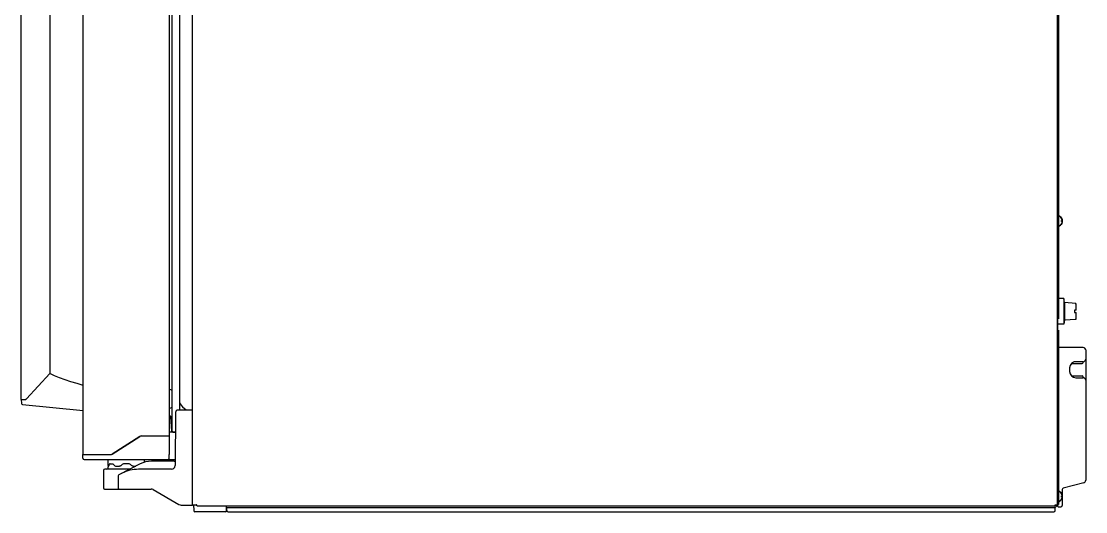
# Model space of a CAD drawing. Header units: millimetres. Extents: x 13025 to 18152, y 3757 to 7714.
# Drawn here: x 14476 to 15337, y 5611 to 6009 of the extents above; entities that cross this region are included whole.
import ezdxf

# ---------------------------------------------------------------- set-up
doc = ezdxf.new("R2010")
doc.units = ezdxf.units.MM
doc.header["$LTSCALE"] = 346.5
doc.layers.get('0').update_dxf_attribs({"linetype": 'CONTINUOUS'})
doc.layers.add('1', color=7, linetype='CONTINUOUS', true_color=0xffffff)
doc.layers.add('GEOM', color=7, linetype='CONTINUOUS')

msp = doc.modelspace()

# ---------------------------------------------------------------- linework, layer by layer
at = {"color": 7, "linetype": 'Continuous'}
for p, q in [((14613.96, 5616.8), (14613.96, 6541.4)), ((14595.56, 5672.8), (14595.56, 6523.8)), ((15318.96, 5784.03), (15314.76, 5784.03)), ((15318.96, 5784.03), (15318.96, 5763.37)), ((15319.52, 5780.85), (15318.96, 5784.03)), ((15328.82, 5780.2), (15319.52, 5780.85)), ((15319.52, 5780.85), (15319.52, 5766.55)), ((15328.82, 5780.2), (15328.82, 5774.7)), ((15329.15, 5774.7), (15327.65, 5774.7)), ((15327.65, 5772.7), (15329.15, 5772.7)), ((15328.82, 5772.7), (15328.82, 5767.2)), ((15318.96, 5763.37), (15314.76, 5763.37)), ((15319.52, 5766.55), (15318.96, 5763.37)), ((15328.82, 5767.2), (15319.52, 5766.55)), ((15334.76, 5744.45), (15314.76, 5744.45)), ((15336.76, 5742.45), (15336.76, 5734.95)), ((15323.76, 5727.95), (15323.76, 5724.95)), ((15324.86, 5731.08), (15325.25, 5731.37)), ((15325.25, 5731.37), (15325.64, 5731.45)), ((15325.64, 5731.45), (15333.76, 5731.45)), ((15334.76, 5732.95), (15328.76, 5732.95)), ((15334.74, 5732.28), (15334.82, 5732.53)), ((15334.82, 5732.53), (15335.07, 5732.86)), ((15335.07, 5732.86), (15335.41, 5733.06)), ((15325.25, 5721.53), (15324.86, 5721.82)), ((15325.64, 5721.45), (15325.25, 5721.53)), ((15325.64, 5721.45), (15333.76, 5721.45)), ((15328.76, 5719.95), (15334.76, 5719.95)), ((15334.82, 5720.37), (15334.74, 5720.62)), ((15336.76, 5717.95), (15336.76, 5680.48)), ((15336.76, 5680.48), (15336.76, 5672.41)), ((15336.76, 5672.41), (15336.76, 5636.88)), ((15335.28, 5634.95), (15318.5, 5630.45)), ((15317.76, 5629.48), (15317.76, 5624.26)), ((15317.76, 5624.3), (15317.76, 5623.26)), ((15317.76, 5623.8), (15317.76, 5623.26)), ((14605.03, 5616.8), (14613.96, 5616.8)), ((14613.96, 5617.1), (14614.86, 5617.1)), ((14614.86, 5617.1), (14617.43, 5617.1)), ((14615.01, 5617.1), (14615.09, 5612.38)), ((14617.84, 5616.2), (15311.77, 5616.2)), ((14641.59, 5612.39), (14641.63, 5616.2)), ((15312.18, 5617.1), (15313.96, 5617.1)), ((15313.16, 5617.1), (15313.16, 5616.7)), ((15313.96, 5615.95), (15313.96, 5616.3)), ((15314.46, 5615.45), (15316.76, 5615.45)), ((15317.76, 5622.83), (15317.76, 5616.45)), ((15317.76, 5622.83), (15317.76, 5622.8)), ((14640.59, 5611.4), (14616.09, 5611.4)), ((14641.76, 5614.9), (14671.96, 5614.9)), ((14641.96, 5612.4), (14641.96, 5614.9)), ((14641.96, 5614.9), (15311.96, 5614.9)), ((14672.26, 5614.9), (15311.36, 5614.9)), ((15311.96, 5612.4), (15311.96, 5614.9))]:
    msp.add_line(p, q, dxfattribs=at)
for p, q in [((15317.75, 5847.42), (15317.75, 5846.42)), ((15327.65, 5774.7), (15327.65, 5772.7)), ((15317.75, 5624.3), (15317.75, 5623.3)), ((14642.96, 5611.4), (15310.96, 5611.4))]:
    msp.add_line(p, q)
msp.add_lwpolyline([(15335.41, 5719.84), (15335.07, 5720.03), (15334.82, 5720.37)], dxfattribs=at)
for centre, radius, start, end in [((15269.16, 5773.78), 60, 0.87368, 6.13749), ((15269.16, 5773.61), 60, 353.86251, 359.12632), ((15334.76, 5742.45), 2, 0, 90), ((15328.76, 5727.95), 5, 90, 180), ((15333.76, 5732.45), 1, 270, 350.25497), ((15334.76, 5734.95), 2, 270, 0), ((15328.76, 5724.95), 5, 180, 270), ((15333.76, 5720.45), 1, 9.74503, 90), ((15334.76, 5717.95), 2, 0, 90), ((15334.76, 5636.88), 2, 285, 0), ((15315.77, 5624.04), 2.01, 5.14015, 7.27441), ((15315.76, 5624.05), 2.01, 352.72591, 354.7415), ((15318.76, 5629.48), 1, 105, 180), ((15315.79, 5624.05), 1.98, 4.28564, 5.13722), ((15315.8, 5624.05), 1.97, 355.39843, 356.78331), ((15315.79, 5624.05), 1.98, 354.74422, 355.39913), ((15315.8, 5624.05), 1.97, 3.0233, 4.28602), ((15315.81, 5624.05), 1.96, 1.99641, 3.02279), ((15315.82, 5624.05), 1.95, 0.92611, 1.99638), ((15315.82, 5624.05), 1.95, 358.84587, 0.92582), ((15315.82, 5624.05), 1.96, 357.62337, 358.84548), ((15315.81, 5624.05), 1.96, 356.78408, 357.62353), ((14605.03, 5620.8), 4, 240, 270), ((15311.36, 5616.7), 1.8, 270, 0), ((15314.46, 5615.95), 0.5, 180, 270), ((15316.76, 5616.45), 1, 270, 0), ((14616.09, 5612.4), 1, 181, 270), ((14640.59, 5612.4), 1, 270, 359.5), ((14641.76, 5616.7), 1.8, 265.41183, 270), ((14642.96, 5612.4), 1, 180, 270), ((15310.96, 5612.4), 1, 270, 0)]:
    msp.add_arc(centre, radius, start, end, dxfattribs=at)
for points in [[(14617.84, 5616.2), (14617.8, 5616.2), (14617.74, 5616.26), (14617.68, 5616.35), (14617.63, 5616.47), (14617.58, 5616.6), (14617.51, 5616.81), (14617.46, 5616.98), (14617.43, 5617.1)], [(15311.77, 5616.2), (15311.81, 5616.2), (15311.87, 5616.26), (15311.93, 5616.35), (15311.98, 5616.47), (15312.03, 5616.6), (15312.1, 5616.81), (15312.14, 5616.98), (15312.18, 5617.1)]]:
    msp.add_open_spline(points, degree=3, knots=[0, 0, 0, 0, 0.121805, 0.218261, 0.339787, 0.483604, 0.645308, 1, 1, 1, 1], dxfattribs=at)
at = {"layer": '1', "color": 7, "linetype": 'Continuous', "lineweight": 35}
for p, q in [((15313.96, 5616.3), (15313.96, 6542)), ((15314.76, 5767.8), (15314.76, 6520.04)), ((15315.36, 5850.92), (15315.16, 5850.92)), ((15315.16, 5842.92), (15315.36, 5842.92)), ((15314.76, 5619.3), (15314.76, 5758.6)), ((15315.36, 5627.8), (15315.16, 5627.8)), ((15314.76, 5617.3), (15313.96, 5617.3)), ((15314.76, 5619.3), (15314.76, 5617.3)), ((15315.16, 5619.8), (15315.36, 5619.8))]:
    msp.add_line(p, q, dxfattribs=at)
for centre, radius, start, end in [((15315.16, 5850.52), 0.4, 90, 180), ((15315.36, 5850.52), 0.4, 59.69882, 90), ((15313.23, 5846.84), 4.65, 13.44217, 59.92261), ((15315.16, 5843.32), 0.4, 180, 270), ((15315.36, 5843.32), 0.4, 270, 300.30118), ((15313.23, 5847), 4.65, 300.07792, 346.55729), ((15313.46, 5846.92), 3.78, 0.00345, 7.60407), ((15313.46, 5846.92), 3.78, 352.39595, 359.99653), ((15315.16, 5627.4), 0.4, 90, 180), ((15315.36, 5627.4), 0.4, 59.69882, 90), ((15313.23, 5623.72), 4.65, 13.44217, 59.92261), ((15313.46, 5623.8), 3.78, 0.00345, 7.60407), ((15313.46, 5623.8), 3.78, 352.39595, 359.99653), ((15315.16, 5620.2), 0.4, 180, 270), ((15315.36, 5620.2), 0.4, 270, 300.30118), ((15313.23, 5623.88), 4.65, 300.07792, 346.55729)]:
    msp.add_arc(centre, radius, start, end, dxfattribs=at)
for points in [[(15317.75, 5847.42), (15317.76, 5847.46), (15317.77, 5847.55), (15317.77, 5847.68), (15317.77, 5847.8), (15317.76, 5847.88), (15317.75, 5847.92)], [(15317.75, 5845.92), (15317.76, 5845.96), (15317.77, 5846.04), (15317.77, 5846.17), (15317.77, 5846.3), (15317.76, 5846.38), (15317.75, 5846.42)], [(15317.75, 5624.3), (15317.76, 5624.34), (15317.77, 5624.42), (15317.77, 5624.55), (15317.77, 5624.68), (15317.76, 5624.76), (15317.75, 5624.8)], [(15317.75, 5622.8), (15317.76, 5622.84), (15317.77, 5622.92), (15317.77, 5623.05), (15317.77, 5623.17), (15317.76, 5623.26), (15317.75, 5623.3)]]:
    msp.add_open_spline(points, degree=3, dxfattribs=at)
for points, knots in [([(15317.2, 5847.42), (15317.33, 5847.42), (15317.44, 5847.42), (15317.57, 5847.42), (15317.62, 5847.42), (15317.69, 5847.42), (15317.73, 5847.42), (15317.75, 5847.42)], [0, 0, 0, 0, 0.5, 0.5, 0.75, 0.75, 1, 1, 1, 1]), ([(15317.75, 5846.42), (15317.73, 5846.42), (15317.69, 5846.42), (15317.62, 5846.42), (15317.57, 5846.42), (15317.48, 5846.42), (15317.43, 5846.42), (15317.35, 5846.42), (15317.32, 5846.42), (15317.26, 5846.42), (15317.23, 5846.42), (15317.2, 5846.42)], [0, 0, 0, 0, 0.25, 0.25, 0.5, 0.5, 0.75, 0.75, 0.875, 0.875, 1, 1, 1, 1]), ([(15317.2, 5624.3), (15317.33, 5624.3), (15317.44, 5624.3), (15317.57, 5624.3), (15317.62, 5624.3), (15317.69, 5624.3), (15317.73, 5624.3), (15317.75, 5624.3)], [0, 0, 0, 0, 0.5, 0.5, 0.75, 0.75, 1, 1, 1, 1]), ([(15317.75, 5623.3), (15317.73, 5623.3), (15317.69, 5623.3), (15317.62, 5623.3), (15317.57, 5623.3), (15317.48, 5623.3), (15317.43, 5623.3), (15317.35, 5623.3), (15317.32, 5623.3), (15317.26, 5623.3), (15317.23, 5623.3), (15317.2, 5623.3)], [0, 0, 0, 0, 0.25, 0.25, 0.5, 0.5, 0.75, 0.75, 0.875, 0.875, 1, 1, 1, 1])]:
    msp.add_open_spline(points, degree=3, knots=knots, dxfattribs=at)
at = {"layer": 'GEOM', "color": 7, "linetype": 'Continuous'}
for p, q in [((14525.56, 5657.8), (14525.56, 6538.8)), ((14475.56, 5702.3), (14475.56, 6494.3)), ((14498.56, 6473.21), (14498.56, 5723.38)), ((14603.56, 6090.3), (14603.56, 5693.8)), ((14597.56, 5676.8), (14597.56, 6088.3)), ((15336.76, 5734.95), (15336.76, 5717.95)), ((14479.68, 5702.78), (14498.56, 5723.38)), ((14496.77, 5721.42), (14496.77, 5721.35)), ((14497.16, 5721.78), (14497.16, 5721.85)), ((14489.84, 5713.82), (14489.84, 5713.86)), ((14489.84, 5713.82), (14489.84, 5713.86)), ((14489.95, 5713.99), (14489.95, 5713.94)), ((14475.56, 5702.3), (14475.67, 5699.16)), ((14475.56, 5702.3), (14478.58, 5702.3)), ((14476.57, 5698.2), (14525.56, 5693.55)), ((14613.96, 5693.8), (14602.36, 5693.8)), ((14596.31, 5688.8), (14595.56, 5688.8)), ((14597.26, 5676.75), (14596.65, 5688.32)), ((14600.36, 5691.81), (14599.98, 5648.77)), ((14600.22, 5675.8), (14595.56, 5675.8)), ((14598.66, 5675.8), (14599.95, 5675.8)), ((14571.52, 5672.48), (14549.1, 5658.11)), ((14549.1, 5658.11), (14571.52, 5672.48)), ((14572.59, 5672.8), (14593.93, 5672.8)), ((14593.56, 5672.8), (14595.56, 5672.8)), ((14593.93, 5672.8), (14595.31, 5672.8)), ((14595.31, 5672.8), (14595.31, 5657.8)), ((14525.36, 5654.78), (14525.31, 5657.8)), ((14525.31, 5657.8), (14548.02, 5657.8)), ((14526.36, 5653.8), (14594.03, 5653.8)), ((14545.9, 5648.77), (14545.81, 5653.8)), ((14546.73, 5649.77), (14546.51, 5649.31)), ((14546.8, 5649.89), (14546.73, 5649.77)), ((14547.49, 5650.3), (14549.13, 5650.3)), ((14549.13, 5650.3), (14549.53, 5650.11)), ((14549.53, 5650.11), (14549.77, 5649.93)), ((14549.77, 5649.93), (14549.87, 5649.84)), ((14571.74, 5650.12), (14554.58, 5641.4)), ((14575.27, 5651.48), (14575.31, 5653.8)), ((14599.27, 5652.3), (14580.81, 5652.3)), ((14593.99, 5653.8), (14594, 5653.8)), ((14594.01, 5653.8), (14594.05, 5653.8)), ((14594.04, 5653.8), (14600.03, 5653.8)), ((14594.04, 5653.8), (14594.08, 5653.8)), ((14595.26, 5654.78), (14595.31, 5657.8)), ((14542.07, 5644.81), (14541.96, 5631.8)), ((14563.23, 5645.8), (14543.07, 5645.8)), ((14545.81, 5646.8), (14545.81, 5647.8)), ((14546.27, 5648.72), (14546.12, 5648.26)), ((14546.51, 5649.31), (14546.27, 5648.72)), ((14550.61, 5649.14), (14550.94, 5648.85)), ((14551.83, 5648.37), (14552.38, 5648.3)), ((14552.38, 5648.3), (14555.03, 5648.3)), ((14555.78, 5648.54), (14555.61, 5648.44)), ((14556.01, 5648.71), (14555.78, 5648.54)), ((14565.5, 5648.45), (14565.34, 5648.54)), ((14565.88, 5648.32), (14565.5, 5648.45)), ((14566.09, 5648.3), (14565.88, 5648.32)), ((14566.09, 5648.3), (14568.15, 5648.3)), ((14596.98, 5645.8), (14570.43, 5645.8)), ((14554.03, 5640.51), (14553.96, 5631.8)), ((14541.96, 5631.8), (14541.98, 5630.78)), ((14542.98, 5629.8), (14580.64, 5629.8)), ((14553.96, 5631.8), (14553.98, 5630.78)), ((14582.14, 5629.4), (14603.03, 5617.33))]:
    msp.add_line(p, q, dxfattribs=at)
for points in [[(14525.56, 5713.8), (14520.65, 5715.2), (14515.69, 5716.7), (14510.96, 5718.23), (14506.53, 5719.79), (14502.36, 5721.46), (14498.56, 5723.3)], [(14547.49, 5650.3), (14547.24, 5650.25), (14547, 5650.12), (14546.8, 5649.89)], [(14549.87, 5649.84), (14550.17, 5649.56), (14550.61, 5649.14)], [(14550.94, 5648.85), (14551.28, 5648.6), (14551.83, 5648.37)], [(14555.61, 5648.44), (14555.22, 5648.31), (14555.03, 5648.3)]]:
    msp.add_lwpolyline(points, dxfattribs=at)
msp.add_lwpolyline([(14565.34, 5648.54), (14564.72, 5648.98), (14563.9, 5649.54), (14563.3, 5649.95, 0.150954), (14562.18, 5650.3), (14558.94, 5650.3, 0.150902), (14557.81, 5649.95), (14557.27, 5649.58), (14556.54, 5649.07), (14556.01, 5648.71)], format="xyb", dxfattribs=at)
for centre, radius, start, end in [((15328.76, 5727.95), 5, 90, 105.88104), ((15328.76, 5724.95), 5, 192.40674, 197.57942), ((15328.76, 5724.95), 5, 230.03212, 230.98207), ((15328.76, 5724.95), 5, 238.45834, 241.47713), ((14595.6, 5707.3), 3, 49.25876, 90), ((14478.58, 5703.8), 1.5, 270, 317.5), ((14478.58, 5703.8), 1.5, 286.00437, 317.38535), ((14476.67, 5699.2), 1, 182, 264.57319), ((14595.6, 5698.3), 3, 270, 310.74124), ((14602.36, 5691.8), 2, 90, 179.5), ((14618.64, 5708.97), 17.7, 211.51429, 238.00413), ((14613.5, 5700.74), 8, 238.00413, 240.34194), ((14596.15, 5688.3), 0.5, 3, 72.36346), ((14598.26, 5676.8), 1, 183, 270), ((14598.56, 5676.8), 1, 180, 270), ((14572.59, 5670.8), 2, 90, 122.66091), ((14548.02, 5659.8), 2, 270, 302.66091), ((14526.36, 5654.8), 1, 181, 270), ((14580.81, 5632.3), 20, 90, 116.96453), ((14594.26, 5654.8), 1, 270, 359), ((14594.23, 5654.79), 0.996, 300.04526, 302.06841), ((14599.27, 5653.3), 1, 270, 319.04617), ((14543.07, 5644.8), 1, 90, 179.5), ((14544.81, 5646.8), 1, 270, 0), ((14546.31, 5647.8), 0.5, 112.69994, 180), ((14546.4, 5648.8), 0.5, 182.96298, 240.54417), ((14555.03, 5640.5), 1, 116.96453, 179.5), ((14570.43, 5615.8), 30, 90, 116.96453), ((14596.98, 5648.8), 3, 270, 359.5), ((14542.98, 5630.8), 1, 181, 270), ((14554.98, 5630.8), 1, 181, 270), ((14580.64, 5626.8), 3, 60, 90)]:
    msp.add_arc(centre, radius, start, end, dxfattribs=at)

doc.saveas('drawing.dxf')
